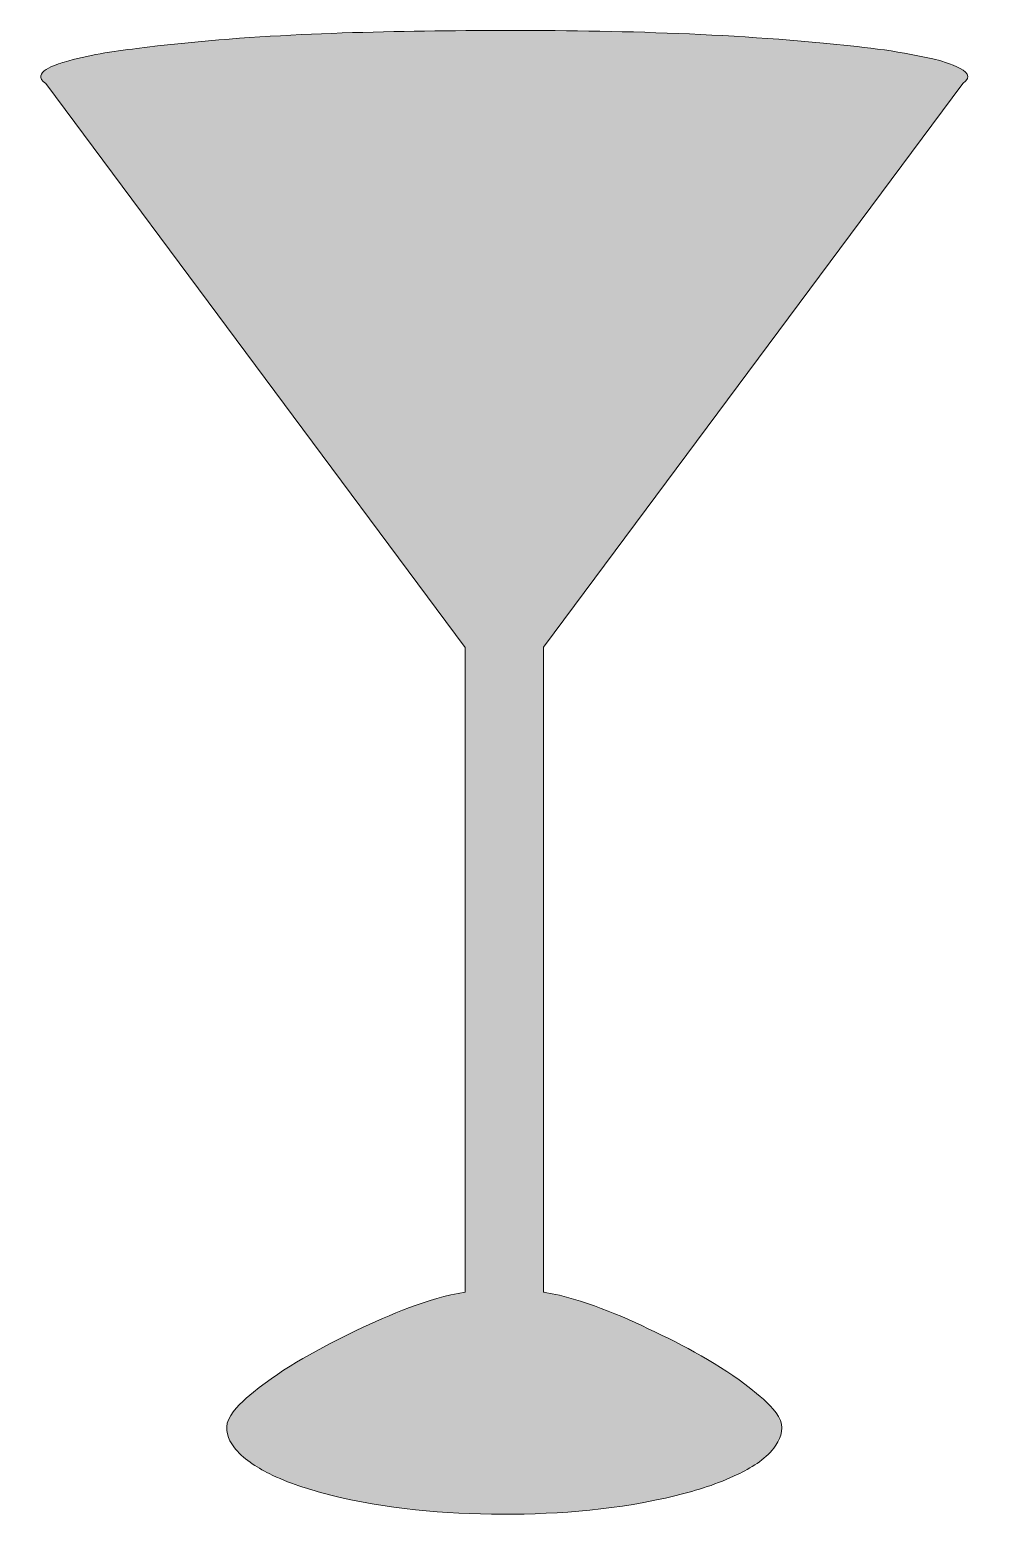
# Model space of a CAD drawing. Header units: inches. Extents: x -1 to 64, y 0 to 102.
import ezdxf

# ---------------------------------------------------------------- set-up
doc = ezdxf.new("R2010")
doc.units = ezdxf.units.IN
doc.header["$MEASUREMENT"] = 0
doc.layers.add('Layer 1', color=7, linetype='Continuous')

msp = doc.modelspace()

# ---------------------------------------------------------------- hatches: boundary and pattern name
at = {"layer": 'Layer 1', "true_color": 0x1b75bb}
h = msp.add_hatch(color=152, dxfattribs=at)
h.dxf.hatch_style = 2
edge = h.paths.add_edge_path()
edge.add_spline(control_points=[(60.98, 99.68), (58.56, 100.24), (56.06, 100.5), (53.59, 100.74), (45.46, 101.5), (37.26, 101.66), (29.1, 101.59), (21.6, 101.53), (14.04, 101.33), (6.59, 100.37), (4.92, 100.16), (3.23, 99.93), (1.61, 99.44), (1.11, 99.29), (-0.76, 98.71), (0.34, 97.98), (0.34, 97.98), (29.06, 59.34), (29.06, 59.34), (29.06, 59.34), (29.06, 15.21), (29.06, 15.21), (26.47, 14.78), (23.95, 13.69), (21.6, 12.57), (19.15, 11.4), (16.67, 10.07), (14.56, 8.35), (13.93, 7.83), (13.21, 7.23), (12.86, 6.47), (12.57, 5.84), (12.83, 5.13), (13.22, 4.61), (13.83, 3.79), (14.76, 3.23), (15.65, 2.78), (16.96, 2.13), (18.37, 1.68), (19.78, 1.33), (23.63, 0.35), (27.65, 0.01), (31.61, 0), (35.59, -0.01), (39.63, 0.32), (43.5, 1.28), (44.94, 1.63), (46.36, 2.07), (47.69, 2.71), (48.61, 3.16), (49.56, 3.71), (50.2, 4.53), (50.6, 5.04), (50.92, 5.76), (50.65, 6.41), (50.33, 7.16), (49.63, 7.76), (49.02, 8.26), (46.94, 10), (44.48, 11.32), (42.05, 12.49), (39.67, 13.63), (37.15, 14.73), (34.54, 15.19), (34.5, 15.2), (34.46, 15.21), (34.43, 15.21), (34.43, 15.21), (34.43, 59.38), (34.43, 59.38), (34.43, 59.38), (63.14, 97.98), (63.14, 97.98), (64.47, 98.87), (61.44, 99.57), (60.98, 99.68)], knot_values=[0, 0, 0, 0, 1, 1, 1, 2, 2, 2, 3, 3, 3, 4, 4, 4, 5, 5, 5, 6, 6, 6, 7, 7, 7, 8, 8, 8, 9, 9, 9, 10, 10, 10, 11, 11, 11, 12, 12, 12, 13, 13, 13, 14, 14, 14, 15, 15, 15, 16, 16, 16, 17, 17, 17, 18, 18, 18, 19, 19, 19, 20, 20, 20, 21, 21, 21, 22, 22, 22, 23, 23, 23, 24, 24, 24, 25, 25, 25, 25], degree=3, periodic=1)

# ---------------------------------------------------------------- linework, layer by layer
at = {"layer": 'Layer 1', "lineweight": 0}
msp.add_open_spline([(60.98, 99.68), (58.56, 100.24), (56.06, 100.5), (53.59, 100.74), (45.46, 101.5), (37.26, 101.66), (29.1, 101.59), (21.6, 101.53), (14.04, 101.33), (6.59, 100.37), (4.92, 100.16), (3.23, 99.93), (1.61, 99.44), (1.11, 99.29), (-0.76, 98.71), (0.34, 97.98), (0.34, 97.98), (29.06, 59.34), (29.06, 59.34), (29.06, 59.34), (29.06, 15.21), (29.06, 15.21), (26.47, 14.78), (23.95, 13.69), (21.6, 12.57), (19.15, 11.4), (16.67, 10.07), (14.56, 8.35), (13.93, 7.83), (13.21, 7.23), (12.86, 6.47), (12.57, 5.84), (12.83, 5.13), (13.22, 4.61), (13.83, 3.79), (14.76, 3.23), (15.65, 2.78), (16.96, 2.13), (18.37, 1.68), (19.78, 1.33), (23.63, 0.35), (27.65, 0.01), (31.61, 0), (35.59, -0.01), (39.63, 0.32), (43.5, 1.28), (44.94, 1.63), (46.36, 2.07), (47.69, 2.71), (48.61, 3.16), (49.56, 3.71), (50.2, 4.53), (50.6, 5.04), (50.92, 5.76), (50.65, 6.41), (50.33, 7.16), (49.63, 7.76), (49.02, 8.26), (46.94, 10), (44.48, 11.32), (42.05, 12.49), (39.67, 13.63), (37.15, 14.73), (34.54, 15.19), (34.5, 15.2), (34.46, 15.21), (34.43, 15.21), (34.43, 15.21), (34.43, 59.38), (34.43, 59.38), (34.43, 59.38), (63.14, 97.98), (63.14, 97.98), (64.47, 98.87), (61.44, 99.57), (60.98, 99.68)], degree=3, knots=[0, 0, 0, 0, 1, 1, 1, 2, 2, 2, 3, 3, 3, 4, 4, 4, 5, 5, 5, 6, 6, 6, 7, 7, 7, 8, 8, 8, 9, 9, 9, 10, 10, 10, 11, 11, 11, 12, 12, 12, 13, 13, 13, 14, 14, 14, 15, 15, 15, 16, 16, 16, 17, 17, 17, 18, 18, 18, 19, 19, 19, 20, 20, 20, 21, 21, 21, 22, 22, 22, 23, 23, 23, 24, 24, 24, 25, 25, 25, 25], dxfattribs=at)

doc.saveas('drawing.dxf')
